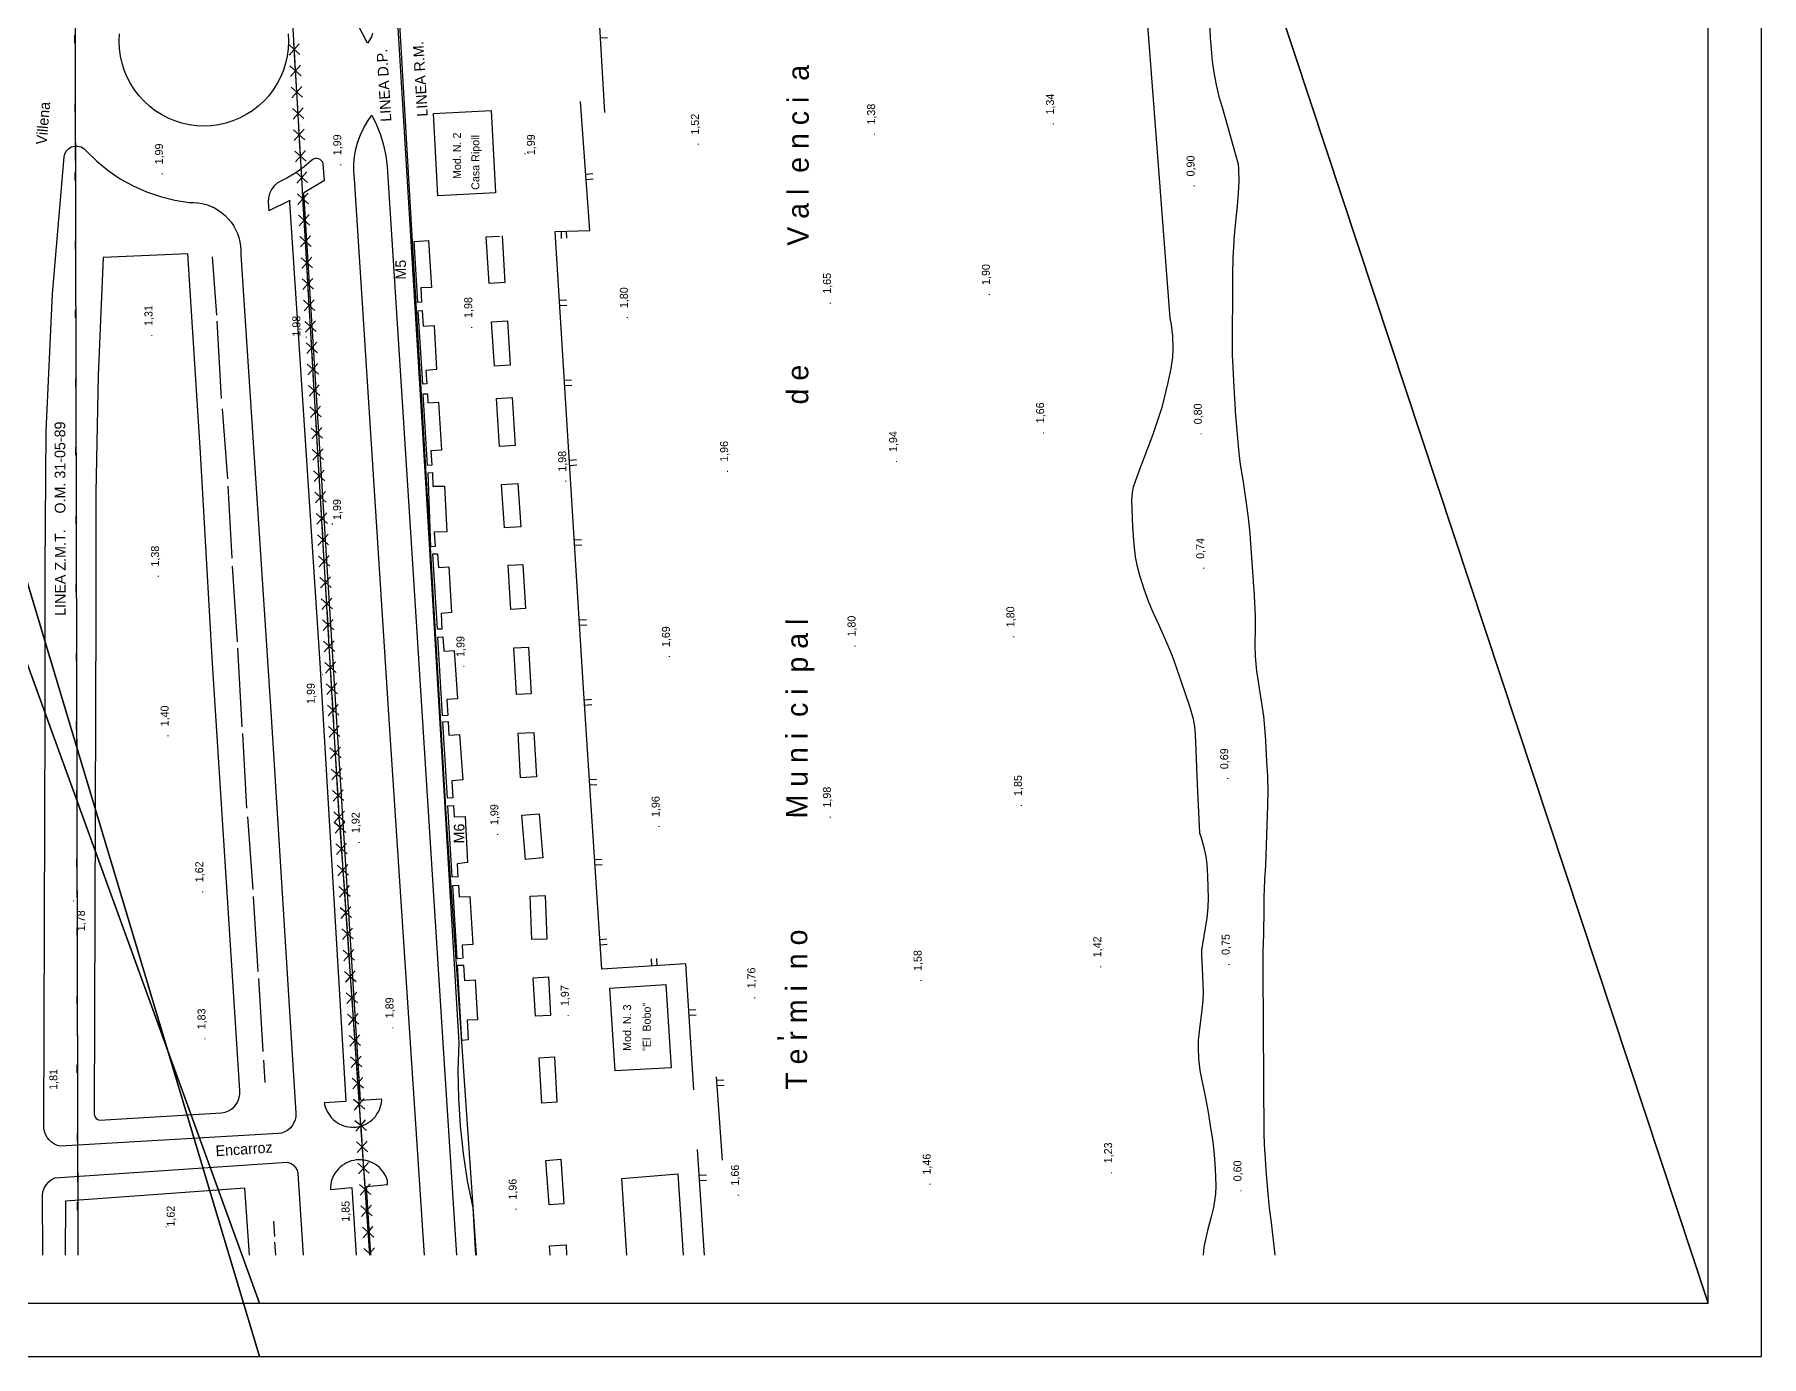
# Model space of a CAD drawing. Extents: x 729854 to 730444, y 4373781 to 4374808.
# Drawn here: x 730120.3 to 730444, y 4373781 to 4374028.7 of the extents above; entities that cross this region are included whole.
import ezdxf
from ezdxf.enums import TextEntityAlignment as Align

# ---------------------------------------------------------------- set-up
doc = ezdxf.new("R2010")
doc.units = 0
doc.linetypes.add('DIVIDE', pattern=[0])
doc.layers.get('0').update_dxf_attribs({"linetype": 'CONTINUOUS'})
for name, color, linetype in [('1', 7, 'CONTINUOUS'), ('11', 7, 'CONTINUOUS'), ('24', 7, 'CONTINUOUS'), ('33', 7, 'CONTINUOUS'), ('39', 7, 'CONTINUOUS'), ('40', 7, 'CONTINUOUS'), ('44', 7, 'CONTINUOUS'), ('48', 7, 'CONTINUOUS'), ('50', 7, 'CONTINUOUS'), ('53', 7, 'CONTINUOUS'), ('61', 7, 'CONTINUOUS'), ('PATTERN_CLASS', 7, 'CONTINUOUS')]:
    doc.layers.add(name, color=color, linetype=linetype)

msp = doc.modelspace()

# ---------------------------------------------------------------- linework, layer by layer
at = {"layer": '1', "color": 0, "linetype": 'CONTINUOUS'}
for p, q in [((730227.2, 4374014.07), (730225.25, 4374047.38)), ((730226.38, 4374028.05), (730227.71, 4374028.13)), ((730223.65, 4374002.53), (730224.98, 4374002.63)), ((730223.73, 4374001.54), (730225.05, 4374001.63)), ((730219, 4373991.81), (730219.04, 4373990.48)), ((730219.99, 4373991.84), (730220.04, 4373990.51)), ((730218.71, 4373978.89), (730220.04, 4373978.97)), ((730218.77, 4373977.9), (730220.1, 4373977.98)), ((730219.66, 4373963.92), (730220.98, 4373964)), ((730219.72, 4373962.92), (730221.05, 4373963.01)), ((730220.58, 4373948.95), (730221.91, 4373949.03)), ((730220.64, 4373947.95), (730221.97, 4373948.04)), ((730221.5, 4373933.98), (730222.83, 4373934.06)), ((730221.57, 4373932.98), (730222.89, 4373933.06)), ((730222.43, 4373919), (730223.76, 4373919.09)), ((730222.49, 4373918.01), (730223.82, 4373918.09)), ((730223.36, 4373904.03), (730224.69, 4373904.12)), ((730223.42, 4373903.04), (730224.75, 4373903.13)), ((730224.34, 4373889.07), (730225.66, 4373889.15)), ((730224.4, 4373888.07), (730225.73, 4373888.16)), ((730225.31, 4373874.1), (730226.64, 4373874.18)), ((730225.38, 4373873.1), (730226.7, 4373873.19)), ((730226.29, 4373859.13), (730227.61, 4373859.22)), ((730226.35, 4373858.13), (730227.68, 4373858.22)), ((730236.05, 4373854.16), (730235.97, 4373855.49)), ((730237.04, 4373854.22), (730236.96, 4373855.55)), ((730242.93, 4373845.92), (730244.26, 4373846)), ((730242.99, 4373844.93), (730244.32, 4373845.01)), ((730249.24, 4373817.78), (730248.12, 4373833.42)), ((730248.17, 4373832.74), (730249.5, 4373832.84)), ((730248.24, 4373831.75), (730249.57, 4373831.84)), ((730245.88, 4373800), (730244.6, 4373819.76)), ((730240.91, 4373815.23), (730241.89, 4373800)), ((730244.91, 4373814.97), (730246.24, 4373815.05)), ((730244.97, 4373813.97), (730246.3, 4373814.06))]:
    msp.add_line(p, q, dxfattribs=at)
for points in [[(730205.9, 4374014.46), (730206.71, 4373999), (730195.94, 4373998.44), (730195.13, 4374013.91), (730205.9, 4374014.46)], [(730243.88, 4373830.95), (730242.38, 4373854.56), (730226.65, 4373853.56), (730223.22, 4373906.17), (730219.68, 4373963.54), (730217.9, 4373991.77), (730224.41, 4373991.98), (730222.68, 4374016.15)], [(730133.17, 4373986.92), (730132.25, 4373964.86), (730131.81, 4373942.78), (730131.83, 4373920.69), (730131.5, 4373826.46), (730131.55, 4373826.13), (730131.69, 4373825.83), (730131.9, 4373825.58), (730132.18, 4373825.4), (730132.5, 4373825.3), (730155.39, 4373826.67), (730156.04, 4373826.8), (730156.66, 4373827.03), (730157.24, 4373827.36), (730157.74, 4373827.79), (730158.16, 4373828.3), (730158.49, 4373828.88), (730158.7, 4373829.5), (730158.81, 4373830.15), (730158.8, 4373830.82), (730153.66, 4373910.83), (730151.44, 4373950.29), (730149.06, 4373987.62), (730133.17, 4373986.92)], [(730238.65, 4373850.66), (730239.65, 4373835.06), (730229.14, 4373834.5), (730228.15, 4373850), (730238.65, 4373850.66)], [(730231.34, 4373800), (730230.39, 4373814.37), (730240.91, 4373815.23)], [(730160.62, 4373800), (730159.77, 4373812.56), (730126.15, 4373810.09), (730126.08, 4373800)]]:
    msp.add_lwpolyline(points, dxfattribs=at)
at = {"layer": '11', "color": 0, "linetype": 'CONTINUOUS'}
for p, q in [((730174.65, 4374001.35), (730170.78, 4373999.01)), ((730168.15, 4373997.57), (730164.24, 4373995.63)), ((730174.69, 4373828.56), (730178.66, 4373828.82)), ((730181.4, 4373829), (730185.38, 4373829.26)), ((730175.81, 4373812.26), (730179.8, 4373812.63)), ((730179.8, 4373812.63), (730180.62, 4373800)), ((730182.53, 4373812.87), (730186.51, 4373813.23)), ((730183.36, 4373800), (730182.53, 4373812.87))]:
    msp.add_line(p, q, dxfattribs=at)
for points in [[(730183.68, 4374028.89), (730183.45, 4374028.23), (730183.13, 4374027.61), (730182.7, 4374027.05), (730175.23, 4374041.54)], [(730188.05, 4374036.21), (730193.72, 4373942.66), (730199.86, 4373839.79), (730199.69, 4373834.59), (730199.76, 4373829.4), (730200.07, 4373824.21), (730200.63, 4373819.05), (730201.42, 4373813.91), (730202.45, 4373808.82), (730202.97, 4373800)], [(730167.93, 4374027.41), (730167.87, 4374026.03), (730167.69, 4374024.65), (730167.39, 4374023.3), (730166.97, 4374021.98), (730166.44, 4374020.69), (730165.8, 4374019.48), (730165.06, 4374018.31), (730164.21, 4374017.21), (730163.28, 4374016.19), (730162.26, 4374015.26), (730161.16, 4374014.41), (730159.99, 4374013.67), (730158.77, 4374013.03), (730157.49, 4374012.5), (730156.17, 4374012.08), (730154.82, 4374011.78), (730153.44, 4374011.6), (730152.06, 4374011.54), (730150.68, 4374011.6), (730149.3, 4374011.78), (730147.95, 4374012.08), (730146.63, 4374012.5), (730145.35, 4374013.03), (730144.13, 4374013.67), (730142.96, 4374014.41), (730141.86, 4374015.26), (730140.84, 4374016.19), (730139.91, 4374017.21), (730139.06, 4374018.31), (730138.32, 4374019.48), (730137.68, 4374020.69), (730137.15, 4374021.98), (730136.73, 4374023.3), (730136.43, 4374024.65), (730136.25, 4374026.03), (730136.19, 4374027.41), (730136.25, 4374028.79)], [(730167.87, 4374028.79), (730167.93, 4374027.41)], [(730193.42, 4373800), (730193.24, 4373802.78), (730186.87, 4373899.39), (730180.27, 4374001.64), (730180.15, 4374003.04), (730180.16, 4374004.44), (730180.29, 4374005.85), (730180.55, 4374007.23), (730180.92, 4374008.59), (730181.41, 4374009.91), (730182.02, 4374011.17), (730182.73, 4374012.39), (730183.55, 4374013.54), (730184.44, 4374011.73), (730185.17, 4374009.87), (730185.75, 4374007.94), (730186.17, 4374005.98), (730186.43, 4374004), (730186.52, 4374001.98), (730190.97, 4373932.44), (730196.9, 4373838.77), (730199.43, 4373800)], [(730130.01, 4374006.89), (730131.98, 4374004.96), (730134.11, 4374003.23), (730136.39, 4374001.67), (730138.8, 4374000.34), (730141.31, 4373999.21), (730143.91, 4373998.33), (730146.59, 4373997.66), (730149.31, 4373997.23), (730150.13, 4373997.23), (730150.94, 4373997.17), (730151.75, 4373997.03), (730152.54, 4373996.82), (730153.32, 4373996.54), (730154.06, 4373996.19), (730154.77, 4373995.77), (730155.43, 4373995.3), (730156.06, 4373994.77), (730156.63, 4373994.17), (730157.15, 4373993.54), (730157.61, 4373992.87), (730158.01, 4373992.15), (730158.35, 4373991.4), (730158.61, 4373990.62), (730158.81, 4373989.83), (730158.93, 4373989.02), (730158.99, 4373988.19), (730158.97, 4373987.38), (730164.67, 4373900.89), (730169.3, 4373826.57), (730169.29, 4373825.94), (730169.17, 4373825.33), (730168.95, 4373824.75), (730168.63, 4373824.21), (730168.22, 4373823.75), (730167.73, 4373823.36), (730167.18, 4373823.06), (730166.59, 4373822.85), (730165.98, 4373822.76), (730125.22, 4373820.41), (730124.62, 4373820.55), (730124.05, 4373820.8), (730123.53, 4373821.14), (730123.07, 4373821.56), (730122.69, 4373822.05), (730122.39, 4373822.59), (730122.19, 4373823.17), (730122.09, 4373823.8), (730122.32, 4373900.65), (730122.29, 4373928.61), (730122.49, 4373954.37), (730123.69, 4373980.1), (730125.88, 4374005.77), (730126.03, 4374006.35), (730126.33, 4374006.87), (730126.75, 4374007.3), (730127.28, 4374007.61), (730127.86, 4374007.77), (730128.46, 4374007.78), (730129.05, 4374007.62), (730129.57, 4374007.33), (730130.01, 4374006.91)], [(730174.65, 4374001.35), (730174.45, 4374004.44), (730174.33, 4374004.76), (730174.13, 4374005.03), (730173.87, 4374005.25), (730173.57, 4374005.39), (730173.24, 4374005.46), (730172.91, 4374005.44), (730172.59, 4374005.34), (730172.3, 4374005.17), (730170.83, 4374003.91), (730169.27, 4374002.77), (730167.61, 4374001.77), (730165.88, 4374000.91)], [(730165.88, 4374000.92), (730165.26, 4374000.35), (730164.75, 4373999.67), (730164.39, 4373998.91), (730164.18, 4373998.09), (730164.13, 4373997.25), (730164.24, 4373995.63)], [(730181.4, 4373829), (730173.75, 4373952.13), (730170.78, 4373999.01)], [(730168.15, 4373997.57), (730168.14, 4373997.26), (730173.82, 4373910.92), (730178.66, 4373828.82)], [(730174.67, 4373828.56), (730174.69, 4373828.23), (730174.81, 4373827.79), (730174.96, 4373827.34), (730175.16, 4373826.91), (730175.39, 4373826.5), (730175.66, 4373826.12), (730175.95, 4373825.75), (730176.28, 4373825.42), (730176.64, 4373825.11), (730177.02, 4373824.83), (730177.43, 4373824.59), (730177.85, 4373824.39), (730178.29, 4373824.21), (730178.74, 4373824.09), (730179.21, 4373824.01), (730179.67, 4373823.96), (730180.14, 4373823.94), (730180.61, 4373823.98), (730181.08, 4373824.06), (730181.53, 4373824.17), (730181.98, 4373824.33), (730182.41, 4373824.52), (730182.82, 4373824.75), (730183.21, 4373825.01), (730183.58, 4373825.31), (730183.92, 4373825.63), (730184.22, 4373825.98), (730184.5, 4373826.37), (730184.75, 4373826.77), (730184.95, 4373827.19), (730185.12, 4373827.63), (730185.26, 4373828.08), (730185.35, 4373828.54), (730185.4, 4373829.01), (730185.38, 4373829.26)], [(730121.87, 4373800), (730121.84, 4373811.35), (730121.96, 4373812.01), (730122.2, 4373812.64), (730122.55, 4373813.21), (730123, 4373813.71), (730123.53, 4373814.13), (730124.13, 4373814.44), (730167.68, 4373817.4), (730168.28, 4373817.21), (730168.8, 4373816.88), (730169.22, 4373816.42), (730169.52, 4373815.88), (730169.66, 4373815.28), (730170.69, 4373800)], [(730186.51, 4373813.23), (730186.46, 4373814.01), (730186.3, 4373814.46), (730186.1, 4373814.89), (730185.87, 4373815.3), (730185.6, 4373815.67), (730185.29, 4373816.05), (730184.96, 4373816.38), (730184.6, 4373816.69), (730184.22, 4373816.96), (730183.81, 4373817.19), (730183.38, 4373817.41), (730182.94, 4373817.57), (730182.48, 4373817.69), (730182.02, 4373817.79), (730181.55, 4373817.83), (730181.08, 4373817.84), (730180.6, 4373817.81), (730180.14, 4373817.73), (730179.68, 4373817.62), (730179.23, 4373817.46), (730178.8, 4373817.27), (730178.39, 4373817.04), (730177.99, 4373816.78), (730177.63, 4373816.48), (730177.28, 4373816.15), (730176.97, 4373815.8), (730176.69, 4373815.42), (730176.45, 4373815.01), (730176.24, 4373814.59), (730176.06, 4373814.15), (730175.93, 4373813.69), (730175.84, 4373813.23), (730175.78, 4373812.76), (730175.81, 4373812.26)]]:
    msp.add_lwpolyline(points, dxfattribs=at)
at = {"layer": '24', "color": 0, "linetype": 'CONTINUOUS'}
msp.add_lwpolyline([(730340.57, 4374031.71), (730340.68, 4374027.91), (730340.71, 4374027.46), (730341.04, 4374023.67), (730341.34, 4374021.54), (730341.77, 4374019.26), (730342.3, 4374017.04), (730342.9, 4374015.07), (730345.94, 4374004.4), (730345.99, 4374003.53), (730346.02, 4374001.16), (730345.93, 4373998.98), (730345.72, 4373996.61), (730345.47, 4373994.25), (730345.12, 4373990.31), (730345.09, 4373989.87), (730344.95, 4373986.81), (730344.88, 4373983.75), (730344.8, 4373968.69), (730344.9, 4373966.33), (730345.09, 4373962.52), (730345.34, 4373958.41), (730345.37, 4373957.96), (730346.02, 4373950.27), (730346.32, 4373948.09), (730346.79, 4373945.25), (730347.37, 4373941.31), (730347.78, 4373938.12), (730348.08, 4373935.19), (730348.28, 4373932.41), (730348.54, 4373928.96), (730348.82, 4373925.23), (730348.85, 4373924.78), (730349.09, 4373919.73), (730349.09, 4373917.44), (730349.03, 4373914.26), (730349.12, 4373912.17), (730349.33, 4373909.42), (730349.6, 4373907.86), (730350.67, 4373900.96), (730350.88, 4373898.85), (730351.02, 4373896.41), (730351.25, 4373892.46), (730351.39, 4373889.73), (730351.42, 4373889.27), (730351.46, 4373886.98), (730351.42, 4373884.23), (730351.06, 4373873.03), (730350.88, 4373870.28), (730350.73, 4373867.07), (730350.73, 4373864.66), (730350.65, 4373860.26), (730350.65, 4373860.16), (730350.55, 4373856.82), (730350.54, 4373856.38), (730350.54, 4373853.33), (730350.73, 4373822.46), (730350.88, 4373819.55), (730350.9, 4373819.09), (730351.1, 4373815.88), (730351.4, 4373812.13), (730351.73, 4373808.77), (730352.08, 4373806.11), (730352.77, 4373800)], dxfattribs=at)
at = {"layer": '33', "color": 0, "linetype": 'CONTINUOUS'}
for p, q in [((730169.01, 4374025.86), (730168.84, 4374028.86)), ((730169.01, 4374025.86), (730167.96, 4374026.8)), ((730169.01, 4374025.86), (730168.07, 4374024.8)), ((730169.01, 4374025.86), (730169.95, 4374026.92)), ((730169.01, 4374025.86), (730170.07, 4374024.92)), ((730169.25, 4374021.87), (730169.07, 4374024.86)), ((730169.25, 4374021.87), (730168.19, 4374022.81)), ((730169.25, 4374021.87), (730168.31, 4374020.81)), ((730169.25, 4374021.87), (730170.19, 4374022.92)), ((730169.25, 4374021.87), (730170.3, 4374020.93)), ((730169.48, 4374017.87), (730169.3, 4374020.87)), ((730169.48, 4374017.87), (730168.42, 4374018.81)), ((730169.48, 4374017.87), (730168.54, 4374016.82)), ((730169.48, 4374017.87), (730170.42, 4374018.93)), ((730169.48, 4374017.87), (730170.54, 4374016.93)), ((730169.71, 4374013.88), (730168.65, 4374014.82)), ((730169.71, 4374013.88), (730169.54, 4374016.88)), ((730169.71, 4374013.88), (730170.65, 4374014.94)), ((730169.71, 4374013.88), (730168.77, 4374012.82)), ((730169.71, 4374013.88), (730170.77, 4374012.94)), ((730169.94, 4374009.89), (730169.77, 4374012.88)), ((730169.94, 4374009.89), (730168.89, 4374010.83)), ((730169.94, 4374009.89), (730169, 4374008.83)), ((730169.94, 4374009.89), (730170.88, 4374010.94)), ((730169.94, 4374009.89), (730171, 4374008.95)), ((730170.18, 4374005.89), (730170, 4374008.89)), ((730170.18, 4374005.89), (730169.12, 4374006.83)), ((730170.18, 4374005.89), (730169.24, 4374004.84)), ((730170.18, 4374005.89), (730171.12, 4374006.95)), ((730170.18, 4374005.89), (730171.23, 4374004.95)), ((730170.41, 4374001.9), (730170.23, 4374004.9)), ((730170.41, 4374001.9), (730169.35, 4374002.84)), ((730170.41, 4374001.9), (730169.47, 4374000.85)), ((730170.41, 4374001.9), (730171.35, 4374002.96)), ((730170.41, 4374001.9), (730171.47, 4374000.96)), ((730170.64, 4373997.91), (730169.58, 4373998.85)), ((730170.64, 4373997.91), (730170.47, 4374000.9)), ((730170.64, 4373997.91), (730171.58, 4373998.96)), ((730170.64, 4373997.91), (730169.7, 4373996.85)), ((730170.87, 4373993.91), (730169.82, 4373994.86)), ((730170.64, 4373997.91), (730171.7, 4373996.97)), ((730170.87, 4373993.91), (730170.7, 4373996.91)), ((730170.87, 4373993.91), (730171.81, 4373994.97)), ((730170.87, 4373993.91), (730169.93, 4373992.86)), ((730170.87, 4373993.91), (730171.93, 4373992.97)), ((730171.11, 4373989.92), (730170.93, 4373992.92)), ((730171.11, 4373989.92), (730170.05, 4373990.86)), ((730171.11, 4373989.92), (730170.17, 4373988.87)), ((730171.11, 4373989.92), (730172.05, 4373990.98)), ((730171.11, 4373989.92), (730172.16, 4373988.98)), ((730171.34, 4373985.93), (730171.16, 4373988.92)), ((730171.34, 4373985.93), (730170.28, 4373986.87)), ((730171.34, 4373985.93), (730170.4, 4373984.87)), ((730171.34, 4373985.93), (730172.28, 4373986.98)), ((730171.34, 4373985.93), (730172.4, 4373984.99)), ((730171.57, 4373981.94), (730170.51, 4373982.88)), ((730171.57, 4373981.94), (730170.63, 4373980.88)), ((730171.57, 4373981.94), (730171.4, 4373984.93)), ((730171.57, 4373981.94), (730172.51, 4373982.99)), ((730171.57, 4373981.94), (730172.63, 4373981)), ((730171.81, 4373977.94), (730170.75, 4373978.88)), ((730171.81, 4373977.94), (730171.63, 4373980.94)), ((730171.81, 4373977.94), (730172.74, 4373979)), ((730171.81, 4373977.94), (730170.87, 4373976.89)), ((730171.81, 4373977.94), (730172.86, 4373977)), ((730172.04, 4373973.95), (730171.86, 4373976.94)), ((730172.04, 4373973.95), (730170.98, 4373974.89)), ((730172.04, 4373973.95), (730171.1, 4373972.89)), ((730172.04, 4373973.95), (730172.98, 4373975.01)), ((730172.04, 4373973.95), (730173.1, 4373973.01)), ((730172.28, 4373969.96), (730172.1, 4373972.95)), ((730172.28, 4373969.96), (730171.22, 4373970.9)), ((730172.28, 4373969.96), (730171.34, 4373968.9)), ((730172.28, 4373969.96), (730173.22, 4373971.01)), ((730172.28, 4373969.96), (730173.33, 4373969.02)), ((730172.51, 4373965.96), (730172.33, 4373968.96)), ((730172.51, 4373965.96), (730171.45, 4373966.9)), ((730172.51, 4373965.96), (730171.57, 4373964.91)), ((730172.51, 4373965.96), (730173.45, 4373967.02)), ((730172.51, 4373965.96), (730173.57, 4373965.02)), ((730172.75, 4373961.97), (730171.69, 4373962.91)), ((730172.75, 4373961.97), (730172.57, 4373964.96)), ((730172.75, 4373961.97), (730173.69, 4373963.03)), ((730172.75, 4373961.97), (730171.81, 4373960.91)), ((730172.75, 4373961.97), (730173.8, 4373961.03)), ((730172.98, 4373957.98), (730172.81, 4373960.97)), ((730172.98, 4373957.98), (730171.92, 4373958.92)), ((730172.98, 4373957.98), (730172.04, 4373956.92)), ((730172.98, 4373957.98), (730173.92, 4373959.03)), ((730172.98, 4373957.98), (730174.04, 4373957.04)), ((730173.22, 4373953.98), (730173.04, 4373956.98)), ((730173.22, 4373953.98), (730172.16, 4373954.92)), ((730173.22, 4373953.98), (730172.28, 4373952.93)), ((730173.22, 4373953.98), (730174.16, 4373955.04)), ((730173.22, 4373953.98), (730174.27, 4373953.04)), ((730173.45, 4373949.99), (730173.28, 4373952.99)), ((730173.45, 4373949.99), (730172.39, 4373950.93)), ((730173.45, 4373949.99), (730172.51, 4373948.93)), ((730173.45, 4373949.99), (730174.39, 4373951.05)), ((730173.45, 4373949.99), (730174.51, 4373949.05)), ((730173.69, 4373946), (730172.63, 4373946.94)), ((730173.69, 4373946), (730173.51, 4373948.99)), ((730173.69, 4373946), (730174.63, 4373947.05)), ((730173.69, 4373946), (730172.75, 4373944.94)), ((730173.69, 4373946), (730174.74, 4373945.06)), ((730173.92, 4373942), (730173.75, 4373945)), ((730173.92, 4373942), (730174.86, 4373943.06)), ((730173.92, 4373942), (730172.87, 4373942.94)), ((730173.92, 4373942), (730172.98, 4373940.95)), ((730173.92, 4373942), (730174.98, 4373941.06)), ((730174.16, 4373938.01), (730173.98, 4373941.01)), ((730174.16, 4373938.01), (730173.1, 4373938.95)), ((730174.16, 4373938.01), (730173.22, 4373936.95)), ((730174.16, 4373938.01), (730175.1, 4373939.07)), ((730174.16, 4373938.01), (730175.21, 4373937.07)), ((730174.39, 4373934.02), (730174.22, 4373937.01)), ((730174.39, 4373934.02), (730173.34, 4373934.96)), ((730174.39, 4373934.02), (730173.45, 4373932.96)), ((730174.39, 4373934.02), (730175.33, 4373935.08)), ((730174.39, 4373934.02), (730175.45, 4373933.08)), ((730174.63, 4373930.03), (730173.57, 4373930.96)), ((730174.63, 4373930.03), (730174.45, 4373933.02)), ((730174.63, 4373930.03), (730175.57, 4373931.08)), ((730174.63, 4373930.03), (730173.69, 4373928.97)), ((730174.86, 4373926.03), (730173.81, 4373926.97)), ((730174.63, 4373930.03), (730175.69, 4373929.09)), ((730174.86, 4373926.03), (730174.69, 4373929.03)), ((730174.86, 4373926.03), (730175.8, 4373927.09)), ((730174.86, 4373926.03), (730173.92, 4373924.98)), ((730174.86, 4373926.03), (730175.92, 4373925.09)), ((730175.1, 4373922.04), (730174.92, 4373925.03)), ((730175.1, 4373922.04), (730174.04, 4373922.98)), ((730175.1, 4373922.04), (730174.16, 4373920.98)), ((730175.1, 4373922.04), (730176.04, 4373923.1)), ((730175.1, 4373922.04), (730176.16, 4373921.1)), ((730175.33, 4373918.05), (730175.16, 4373921.04)), ((730175.33, 4373918.05), (730174.28, 4373918.99)), ((730175.33, 4373918.05), (730174.39, 4373916.99)), ((730175.33, 4373918.05), (730176.27, 4373919.1)), ((730175.33, 4373918.05), (730176.39, 4373917.11)), ((730175.57, 4373914.05), (730174.51, 4373914.99)), ((730175.57, 4373914.05), (730174.63, 4373913)), ((730175.57, 4373914.05), (730175.39, 4373917.05)), ((730175.57, 4373914.05), (730176.51, 4373915.11)), ((730175.57, 4373914.05), (730176.63, 4373913.11)), ((730175.8, 4373910.06), (730174.75, 4373911)), ((730175.8, 4373910.06), (730175.63, 4373913.05)), ((730175.8, 4373910.06), (730176.74, 4373911.12)), ((730175.8, 4373910.06), (730174.87, 4373909)), ((730175.8, 4373910.06), (730176.86, 4373909.12)), ((730176.04, 4373906.07), (730175.86, 4373909.06)), ((730176.04, 4373906.07), (730174.98, 4373907.01)), ((730176.04, 4373906.07), (730175.1, 4373905.01)), ((730176.04, 4373906.07), (730176.98, 4373907.12)), ((730176.04, 4373906.07), (730177.1, 4373905.13)), ((730176.27, 4373902.07), (730176.1, 4373905.07)), ((730176.27, 4373902.07), (730175.22, 4373903.01)), ((730176.27, 4373902.07), (730175.34, 4373901.02)), ((730176.27, 4373902.07), (730177.21, 4373903.13)), ((730176.27, 4373902.07), (730177.33, 4373901.13)), ((730176.51, 4373898.08), (730176.33, 4373901.08)), ((730176.51, 4373898.08), (730175.45, 4373899.02)), ((730176.51, 4373898.08), (730175.57, 4373897.02)), ((730176.51, 4373898.08), (730177.45, 4373899.14)), ((730176.51, 4373898.08), (730177.57, 4373897.14)), ((730176.75, 4373894.09), (730175.69, 4373895.03)), ((730176.75, 4373894.09), (730176.57, 4373897.08)), ((730176.75, 4373894.09), (730177.68, 4373895.14)), ((730176.75, 4373894.09), (730175.81, 4373893.03)), ((730176.75, 4373894.09), (730177.8, 4373893.15)), ((730176.98, 4373890.09), (730176.8, 4373893.09)), ((730176.98, 4373890.09), (730175.92, 4373891.03)), ((730176.98, 4373890.09), (730176.04, 4373889.04)), ((730176.98, 4373890.09), (730177.92, 4373891.15)), ((730176.98, 4373890.09), (730178.04, 4373889.15)), ((730177.22, 4373886.1), (730177.04, 4373889.1)), ((730177.22, 4373886.1), (730176.16, 4373887.04)), ((730177.22, 4373886.1), (730176.28, 4373885.04)), ((730177.22, 4373886.1), (730178.16, 4373887.16)), ((730177.22, 4373886.1), (730178.27, 4373885.16)), ((730177.45, 4373882.11), (730177.27, 4373885.1)), ((730177.45, 4373882.11), (730176.39, 4373883.05)), ((730177.45, 4373882.11), (730176.51, 4373881.05)), ((730177.45, 4373882.11), (730178.39, 4373883.17)), ((730177.45, 4373882.11), (730178.51, 4373881.17)), ((730177.58, 4373880.11), (730176.51, 4373881.04)), ((730177.58, 4373880.11), (730176.65, 4373879.05)), ((730177.58, 4373880.11), (730178.51, 4373881.18)), ((730177.58, 4373880.11), (730178.65, 4373879.18)), ((730177.58, 4373880.11), (730177.79, 4373877.12)), ((730177.86, 4373876.12), (730176.79, 4373877.05)), ((730177.86, 4373876.12), (730176.93, 4373875.06)), ((730177.86, 4373876.12), (730178.78, 4373877.19)), ((730177.86, 4373876.12), (730178.92, 4373875.19)), ((730177.86, 4373876.12), (730178.06, 4373873.13)), ((730178.13, 4373872.13), (730177.07, 4373873.06)), ((730178.13, 4373872.13), (730177.2, 4373871.06)), ((730178.13, 4373872.13), (730179.06, 4373873.2)), ((730178.13, 4373872.13), (730179.2, 4373871.2)), ((730178.13, 4373872.13), (730178.34, 4373869.14)), ((730178.41, 4373868.14), (730177.34, 4373869.07)), ((730178.41, 4373868.14), (730179.34, 4373869.21)), ((730178.41, 4373868.14), (730177.48, 4373867.07)), ((730178.41, 4373868.14), (730179.48, 4373867.21)), ((730178.41, 4373868.14), (730178.62, 4373865.15)), ((730178.69, 4373864.15), (730177.62, 4373865.08)), ((730178.69, 4373864.15), (730177.76, 4373863.08)), ((730178.69, 4373864.15), (730179.61, 4373865.22)), ((730178.69, 4373864.15), (730179.75, 4373863.22)), ((730178.69, 4373864.15), (730178.89, 4373861.16)), ((730178.96, 4373860.16), (730177.89, 4373861.09)), ((730178.96, 4373860.16), (730178.03, 4373859.09)), ((730178.96, 4373860.16), (730179.89, 4373861.23)), ((730178.96, 4373860.16), (730180.03, 4373859.23)), ((730178.96, 4373860.16), (730179.17, 4373857.17)), ((730179.24, 4373856.17), (730178.17, 4373857.1)), ((730179.24, 4373856.17), (730178.31, 4373855.1)), ((730179.24, 4373856.17), (730180.17, 4373857.24)), ((730179.24, 4373856.17), (730180.3, 4373855.24)), ((730179.24, 4373856.17), (730179.45, 4373853.18)), ((730179.51, 4373852.18), (730178.45, 4373853.11)), ((730179.51, 4373852.18), (730180.44, 4373853.25)), ((730179.51, 4373852.18), (730178.59, 4373851.11)), ((730179.51, 4373852.18), (730180.58, 4373851.25)), ((730179.51, 4373852.18), (730179.72, 4373849.19)), ((730179.79, 4373848.19), (730180.72, 4373849.26)), ((730179.79, 4373848.19), (730178.72, 4373849.12)), ((730179.79, 4373848.19), (730178.86, 4373847.12)), ((730179.79, 4373848.19), (730180.86, 4373847.26)), ((730179.79, 4373848.19), (730180, 4373845.2)), ((730180.07, 4373844.2), (730179, 4373845.13)), ((730180.07, 4373844.2), (730179.14, 4373843.13)), ((730180.07, 4373844.2), (730181, 4373845.27)), ((730180.07, 4373844.2), (730181.13, 4373843.27)), ((730180.07, 4373844.2), (730180.27, 4373841.21)), ((730180.34, 4373840.21), (730179.28, 4373841.14)), ((730180.34, 4373840.21), (730179.42, 4373839.14)), ((730180.34, 4373840.21), (730181.27, 4373841.27)), ((730180.34, 4373840.21), (730181.41, 4373839.28)), ((730180.34, 4373840.21), (730180.55, 4373837.22)), ((730180.62, 4373836.22), (730179.55, 4373837.15)), ((730180.62, 4373836.22), (730181.55, 4373837.28)), ((730180.62, 4373836.22), (730179.69, 4373835.15)), ((730180.9, 4373832.23), (730179.83, 4373833.16)), ((730180.62, 4373836.22), (730181.69, 4373835.29)), ((730180.62, 4373836.22), (730180.83, 4373833.22)), ((730180.9, 4373832.23), (730181.83, 4373833.29)), ((730180.9, 4373832.23), (730179.97, 4373831.16)), ((730180.9, 4373832.23), (730181.96, 4373831.3)), ((730180.9, 4373832.23), (730181.1, 4373829.23)), ((730181.17, 4373828.24), (730180.11, 4373829.17)), ((730181.17, 4373828.24), (730180.25, 4373827.17)), ((730181.17, 4373828.24), (730182.1, 4373829.3)), ((730181.17, 4373828.24), (730182.24, 4373827.31)), ((730181.17, 4373828.24), (730181.38, 4373825.24)), ((730181.45, 4373824.25), (730180.38, 4373825.17)), ((730181.45, 4373824.25), (730180.52, 4373823.18)), ((730181.45, 4373824.25), (730182.38, 4373825.31)), ((730181.45, 4373824.25), (730182.52, 4373823.32)), ((730181.45, 4373824.25), (730181.66, 4373821.25)), ((730181.73, 4373820.26), (730180.66, 4373821.18)), ((730181.73, 4373820.26), (730180.8, 4373819.19)), ((730181.73, 4373820.26), (730182.65, 4373821.32)), ((730181.73, 4373820.26), (730182.79, 4373819.33)), ((730181.73, 4373820.26), (730181.93, 4373817.26)), ((730182, 4373816.27), (730180.94, 4373817.19)), ((730182, 4373816.27), (730182.93, 4373817.33)), ((730182, 4373816.27), (730181.07, 4373815.2)), ((730182, 4373816.27), (730183.07, 4373815.34)), ((730182, 4373816.27), (730182.21, 4373813.27)), ((730182.28, 4373812.28), (730181.21, 4373813.2)), ((730182.28, 4373812.28), (730181.35, 4373811.21)), ((730182.28, 4373812.28), (730183.21, 4373813.34)), ((730182.28, 4373812.28), (730183.35, 4373811.35)), ((730182.28, 4373812.28), (730182.49, 4373809.28)), ((730182.56, 4373808.28), (730181.49, 4373809.21)), ((730182.56, 4373808.28), (730181.63, 4373807.22)), ((730182.56, 4373808.28), (730183.48, 4373809.35)), ((730182.56, 4373808.28), (730183.62, 4373807.36)), ((730182.56, 4373808.28), (730182.76, 4373805.29)), ((730182.83, 4373804.29), (730181.77, 4373805.22)), ((730182.83, 4373804.29), (730181.9, 4373803.23)), ((730182.83, 4373804.29), (730183.76, 4373805.36)), ((730182.83, 4373804.29), (730183.9, 4373803.37)), ((730182.83, 4373804.29), (730183.04, 4373801.3)), ((730183.11, 4373800.3), (730182.04, 4373801.23)), ((730183.11, 4373800.3), (730184.04, 4373801.37))]:
    msp.add_line(p, q, dxfattribs=at)
at = {"layer": '39', "color": 0, "linetype": 'CONTINUOUS'}
msp.add_lwpolyline([(730203.18, 4373800), (730197.52, 4373881.69), (730191.64, 4373981.41), (730185.77, 4374082.04), (730201.3, 4374119.35), (730202.94, 4374134.75), (730122.03, 4374127.83)], dxfattribs=at)
at = {"layer": '40', "color": 0, "linetype": 'CONTINUOUS'}
for p, q in [((730127.83, 4374028.55), (730127.84, 4374027.05)), ((730127.92, 4374025.26), (730127.94, 4374017.43)), ((730127.86, 4374015.69), (730127.87, 4374014.19)), ((730127.95, 4374012.4), (730127.97, 4374004.57)), ((730127.89, 4374002.83), (730127.9, 4374001.33)), ((730127.98, 4373999.54), (730128, 4373991.71)), ((730127.92, 4373989.97), (730127.93, 4373988.47)), ((730128.01, 4373986.68), (730128.03, 4373978.85)), ((730127.95, 4373977.11), (730127.96, 4373975.61)), ((730128.04, 4373973.82), (730128.06, 4373965.99)), ((730127.98, 4373964.25), (730127.99, 4373962.75)), ((730128.07, 4373960.96), (730128.09, 4373953.13)), ((730128.01, 4373951.39), (730128.01, 4373949.89)), ((730128.1, 4373948.1), (730128.12, 4373940.27)), ((730128.04, 4373938.53), (730128.04, 4373937.03)), ((730128.13, 4373935.24), (730128.15, 4373927.41)), ((730128.07, 4373925.67), (730128.07, 4373924.17)), ((730128.16, 4373922.38), (730128.18, 4373914.55)), ((730128.1, 4373912.81), (730128.1, 4373911.31)), ((730128.19, 4373909.52), (730128.21, 4373901.69)), ((730128.13, 4373899.95), (730128.13, 4373898.45)), ((730128.22, 4373896.66), (730128.24, 4373888.83)), ((730128.16, 4373887.09), (730128.16, 4373885.59)), ((730128.25, 4373883.8), (730128.27, 4373875.97)), ((730128.19, 4373874.23), (730128.19, 4373872.73)), ((730128.28, 4373870.94), (730128.29, 4373863.11)), ((730128.22, 4373861.37), (730128.22, 4373859.87)), ((730128.31, 4373858.08), (730128.32, 4373850.25)), ((730128.25, 4373848.51), (730128.25, 4373847.01)), ((730128.34, 4373845.22), (730128.35, 4373837.39)), ((730128.28, 4373835.65), (730128.28, 4373834.15)), ((730128.37, 4373832.36), (730128.38, 4373824.53)), ((730128.31, 4373822.79), (730128.31, 4373821.29)), ((730128.4, 4373819.5), (730128.41, 4373811.67)), ((730128.34, 4373809.93), (730128.34, 4373808.43)), ((730128.42, 4373806.64), (730128.44, 4373800))]:
    msp.add_line(p, q, dxfattribs=at)
at = {"layer": '44', "color": 0, "linetype": 'CONTINUOUS'}
for points in [[(730328.3, 4374038.69), (730333.11, 4373975.55), (730333.38, 4373974.35), (730333.6, 4373972.21), (730333.7, 4373969.82), (730333.61, 4373968.21), (730333.27, 4373966.11), (730332.71, 4373963.5), (730331.61, 4373958.8), (730330.89, 4373956.55), (730329.9, 4373953.76), (730327.21, 4373946.66), (730326.24, 4373943.89), (730326.06, 4373942.85), (730325.95, 4373941.33), (730325.99, 4373939.83), (730326.14, 4373936.46), (730326.35, 4373933.1), (730326.6, 4373930.81), (730326.92, 4373929.25), (730327.43, 4373927.41), (730328.24, 4373924.81), (730329.1, 4373922.37), (730329.91, 4373920.44), (730330.91, 4373918.34), (730332.58, 4373914.66), (730333.56, 4373912.27), (730334.32, 4373910.13), (730336.77, 4373902.82), (730337.46, 4373900.44), (730337.74, 4373898.94), (730337.84, 4373897.57), (730338, 4373894.46), (730338.21, 4373888.25), (730338.69, 4373879.04), (730338.92, 4373878.41), (730339.44, 4373876.6), (730339.87, 4373874.65), (730340.02, 4373873.25), (730340.15, 4373871), (730340.31, 4373866.88), (730340.24, 4373865.15), (730340.03, 4373863.09), (730339.71, 4373861.33), (730339.03, 4373857.15), (730339.04, 4373856.11), (730339.17, 4373853.84), (730339.35, 4373849.3), (730339.27, 4373847.6), (730339.05, 4373845.36), (730338.71, 4373842.96), (730338.42, 4373840.29), (730338.4, 4373838.73), (730338.51, 4373836.8), (730338.75, 4373834.57), (730339.08, 4373832.69), (730339.66, 4373830.05), (730340.31, 4373826.77)], [(730340.31, 4373826.77), (730340.65, 4373824.25), (730341.14, 4373821.21), (730341.43, 4373818.78), (730341.61, 4373816.19), (730341.75, 4373812.94), (730341.65, 4373811.42), (730341.28, 4373808.89), (730340.88, 4373807.17), (730340.18, 4373804.61), (730339.47, 4373801.46), (730339.35, 4373800)]]:
    msp.add_lwpolyline(points, dxfattribs=at)
at = {"layer": '53', "color": 0, "linetype": 'CONTINUOUS'}
for p, q in [((730153.63, 4373987.03), (730154.43, 4373976.09)), ((730154.49, 4373975), (730155.31, 4373960.5)), ((730155.5, 4373958.54), (730156.48, 4373945.46)), ((730156.58, 4373944.07), (730157.32, 4373930.57)), ((730157.39, 4373929.07), (730158.29, 4373914.91)), ((730158.38, 4373913.69), (730159.2, 4373898.94)), ((730159.28, 4373897.73), (730160.07, 4373883.71)), ((730160.22, 4373882.1), (730161.21, 4373868.46)), ((730161.28, 4373867.19), (730162.15, 4373853.11)), ((730162.27, 4373851.8), (730163.13, 4373838.12)), ((730163.25, 4373836.54), (730163.49, 4373832.34)), ((730165.1, 4373806.34), (730165.27, 4373803.46)), ((730165.33, 4373802.41), (730165.49, 4373800)), ((730219.94, 4373801.9), (730220.05, 4373800))]:
    msp.add_line(p, q, dxfattribs=at)
for points in [[(730192.87, 4373978.54), (730192.15, 4373978.5), (730191.5, 4373989.93), (730194.14, 4373990.08), (730194.73, 4373981.29), (730192.7, 4373981.22), (730192.87, 4373978.54)], [(730207.94, 4373990.95), (730208.49, 4373982.21), (730205.55, 4373982.03), (730205, 4373990.76), (730207.49, 4373990.92)], [(730193.76, 4373963.23), (730193.08, 4373963.19), (730192.24, 4373976.92), (730192.97, 4373976.96), (730193.16, 4373974.04), (730195.22, 4373974.17), (730195.65, 4373965.92), (730193.68, 4373965.76), (730193.84, 4373963.23)], [(730208.94, 4373975.03), (730209.47, 4373966.75), (730206.52, 4373966.57), (730206, 4373974.84), (730208.94, 4373975.03)], [(730194.8, 4373947.99), (730194, 4373947.94), (730193.19, 4373961.33), (730193.96, 4373961.37), (730194.06, 4373959.65), (730196.06, 4373959.78), (730196.62, 4373950.8), (730194.63, 4373950.68), (730194.8, 4373947.99)], [(730209.85, 4373960.65), (730210.42, 4373951.67), (730207.47, 4373951.48), (730206.91, 4373960.46), (730209.85, 4373960.65)], [(730195.43, 4373932.77), (730194.6, 4373932.71), (730194.09, 4373946.55), (730194.89, 4373946.6), (730194.97, 4373944.07), (730197.15, 4373944.06), (730197.59, 4373935.52), (730195.2, 4373935.46), (730195.43, 4373932.77)], [(730210.9, 4373944.56), (730211.46, 4373936.44), (730208.42, 4373936.23), (730207.86, 4373944.35), (730210.9, 4373944.56)], [(730196.74, 4373917.28), (730195.84, 4373917.27), (730195, 4373931.37), (730195.85, 4373931.36), (730196.01, 4373928.83), (730198, 4373928.95), (730198.48, 4373920.4), (730196.56, 4373920.21), (730196.66, 4373917.28)], [(730211.86, 4373929.41), (730212.37, 4373921.13), (730209.6, 4373920.96), (730209.09, 4373929.23), (730211.86, 4373929.41)], [(730197.77, 4373901.11), (730196.81, 4373901.05), (730195.93, 4373915.76), (730196.84, 4373915.81), (730197.01, 4373913.13), (730198.99, 4373913.25), (730199.57, 4373904.21), (730197.58, 4373904.1), (730197.77, 4373901.11)], [(730212.91, 4373913.92), (730213.4, 4373905.17), (730210.65, 4373905.03), (730210.16, 4373913.78), (730212.91, 4373913.92)], [(730198.74, 4373885.66), (730197.73, 4373885.6), (730196.87, 4373899.93), (730197.84, 4373899.99), (730198, 4373897.43), (730199.99, 4373897.55), (730200.58, 4373889.06), (730198.54, 4373888.87), (730198.74, 4373885.66)], [(730213.92, 4373897.92), (730214.41, 4373889.59), (730211.43, 4373889.41), (730210.94, 4373897.75), (730213.92, 4373897.92)], [(730199.66, 4373870.86), (730198.63, 4373870.8), (730197.81, 4373884.19), (730198.83, 4373884.25), (730198.97, 4373882.09), (730201.01, 4373882.15), (730201.5, 4373873.57), (730199.52, 4373873.32), (730199.68, 4373870.83)], [(730214.9, 4373882.69), (730215.61, 4373874.42), (730212.37, 4373874.14), (730211.66, 4373882.42), (730214.9, 4373882.69)], [(730200.36, 4373855.53), (730199.52, 4373855.5), (730198.7, 4373869.26), (730199.78, 4373869.32), (730199.91, 4373867.11), (730201.9, 4373867.19), (730202.47, 4373858.21), (730200.45, 4373858.09), (730200.61, 4373855.55)], [(730216.01, 4373867.37), (730216.34, 4373859.21), (730213.56, 4373859.11), (730213.23, 4373867.26), (730216.01, 4373867.37)], [(730201.6, 4373840.31), (730200.44, 4373840.2), (730199.6, 4373854.29), (730200.72, 4373854.33), (730200.91, 4373851.47), (730202.93, 4373851.58), (730203.34, 4373844.08), (730201.41, 4373843.98), (730201.6, 4373840.33)], [(730216.63, 4373852.1), (730217.06, 4373844.91), (730214.2, 4373844.73), (730213.77, 4373851.92), (730216.63, 4373852.1)], [(730217.75, 4373837.13), (730218.21, 4373828.63), (730215.38, 4373828.48), (730214.92, 4373836.98), (730217.75, 4373837.13)], [(730218.94, 4373817.94), (730219.54, 4373809.6), (730216.76, 4373809.4), (730216.16, 4373817.73), (730218.94, 4373817.94)], [(730216.96, 4373800), (730216.86, 4373801.71), (730219.94, 4373801.9)]]:
    msp.add_lwpolyline(points, dxfattribs=at)
at = {"layer": 'PATTERN_CLASS', "color": 0, "linetype": 'CONTINUOUS'}
for p, q in [((730227.2, 4374014.07), (730225.25, 4374047.38)), ((730249.24, 4373817.78), (730248.12, 4373833.42)), ((730245.88, 4373800), (730244.6, 4373819.76))]:
    msp.add_line(p, q, dxfattribs=at)
at = {"layer": 'PATTERN_CLASS', "color": 0, "linetype": 'DIVIDE'}
msp.add_line((730177.51, 4373881.11), (730183.13, 4373800), dxfattribs=at)
msp.add_line((730177.51, 4373881.11), (730183.13, 4373800), dxfattribs=at)
at = {"layer": 'PATTERN_CLASS', "color": 0, "linetype": 'CONTINUOUS'}
for points in [[(730122.03, 4374127.83), (730127.81, 4374073.49), (730128.44, 4373800)], [(730243.88, 4373830.95), (730242.38, 4373854.56), (730226.65, 4373853.56), (730223.22, 4373906.17), (730219.68, 4373963.54), (730217.9, 4373991.77), (730224.41, 4373991.98), (730222.68, 4374016.15)]]:
    msp.add_lwpolyline(points, dxfattribs=at)
at = {"layer": 'PATTERN_CLASS', "color": 0, "linetype": 'DIVIDE'}
msp.add_lwpolyline([(730177.51, 4373881.11), (730171.67, 4373980.24), (730165.84, 4374080.37)], dxfattribs=at)
msp.add_lwpolyline([(730177.51, 4373881.11), (730171.67, 4373980.24), (730165.84, 4374080.37)], dxfattribs=at)

# ---------------------------------------------------------------- texts
at = {"layer": '39', "color": 0, "linetype": 'CONTINUOUS'}
for s, p in [('M5', (730189.96, 4373982.76)), ('M6', (730200.9, 4373877.12))]:
    msp.add_text(s, height=2, rotation=90, dxfattribs=at).set_placement(p)
at = {"layer": '48', "color": 0, "linetype": 'CONTINUOUS'}
for s, p in [(' 1,34', (730311.4, 4374013.14)), (' 1,38', (730277.88, 4374011.25)), (' 1,52', (730244.85, 4374009.37)), ('.', (730311.4, 4374011.64)), (' 1,99', (730144.4, 4374003.79)), (' 1,99', (730177.81, 4374005.5)), (' 1,99', (730214.12, 4374005.52)), ('.', (730244.85, 4374007.87)), ('.', (730277.88, 4374009.75)), ('.', (730212.37, 4374006.03)), (' 0,90', (730337.75, 4374001.54)), ('.', (730144.4, 4374002.29)), ('.', (730177.81, 4374004)), ('.', (730337.75, 4374000.04)), (' 1,90', (730299.38, 4373981.21)), (' 1,65', (730269.6, 4373979.55)), (' 1,98', (730202.36, 4373975.02)), (' 1,80', (730231.53, 4373976.86)), ('.', (730299.38, 4373979.71)), (' 1,31', (730142.43, 4373973.52)), (' 1,98', (730170.14, 4373971.52)), ('.', (730231.53, 4373975.36)), ('.', (730269.6, 4373978.05)), ('.', (730142.43, 4373972.02)), ('.', (730202.36, 4373973.52)), ('.', (730171.4, 4373971.69)), (' 1,66', (730309.55, 4373955.29)), (' 0,80', (730339.1, 4373955.09)), (' 1,94', (730282, 4373949.9)), ('.', (730309.55, 4373953.79)), ('.', (730339.1, 4373953.59)), (' 1,98', (730219.97, 4373946.21)), (' 1,96', (730250.32, 4373948.06)), ('.', (730250.32, 4373946.56)), ('.', (730282, 4373948.4)), ('.', (730219.97, 4373944.71)), (' 1,99', (730177.77, 4373937.17)), ('.', (730176.26, 4373936.69)), (' 0,74', (730339.55, 4373929.89)), (' 1,38', (730143.65, 4373928.44)), ('.', (730143.65, 4373926.94)), ('.', (730339.55, 4373928.39)), (' 1,80', (730303.98, 4373917.07)), (' 1,69', (730239.41, 4373913.35)), (' 1,80', (730274.2, 4373915.33)), (' 1,99', (730200.9, 4373911.51)), ('.', (730274.2, 4373913.83)), ('.', (730303.98, 4373915.57)), ('.', (730239.41, 4373911.85)), ('.', (730174.42, 4373908.44)), ('.', (730200.9, 4373910.01)), (' 1,99', (730172.85, 4373902.71)), (' 1,40', (730145.45, 4373898.5)), ('.', (730145.45, 4373897)), (' 0,69', (730344.06, 4373890.48)), (' 1,85', (730305.39, 4373885.46)), ('.', (730344.06, 4373888.98)), (' 1,96', (730237.48, 4373881.51)), (' 1,98', (730269.59, 4373883.28)), (' 1,92', (730181.25, 4373878.5)), (' 1,99', (730207.25, 4373880)), ('.', (730269.59, 4373881.78)), ('.', (730305.39, 4373883.96)), ('.', (730207.25, 4373878.5)), ('.', (730237.48, 4373880.01)), ('.', (730181.25, 4373877)), (' 1,62', (730151.94, 4373869.29)), ('.', (730127.75, 4373866.11)), ('.', (730151.94, 4373867.79)), (' 1,78', (730129.77, 4373860.12)), (' 1,42', (730320.26, 4373855.23)), (' 0,75', (730344.33, 4373855.67)), (' 1,58', (730286.59, 4373852.67)), (' 1,76', (730255.43, 4373849.4)), ('.', (730320.26, 4373853.73)), ('.', (730344.33, 4373854.17)), (' 1,97', (730220.46, 4373846.08)), ('.', (730286.59, 4373851.17)), (' 1,83', (730152.36, 4373841.73)), (' 1,89', (730187.6, 4373843.81)), ('.', (730255.43, 4373847.9)), ('.', (730220.46, 4373844.58)), ('.', (730152.36, 4373840.23)), ('.', (730187.6, 4373842.31)), (' 1,81', (730124.6, 4373830.4)), ('.', (730122.18, 4373831.31)), (' 1,23', (730322.29, 4373816.63)), (' 1,66', (730252.35, 4373812.46)), (' 1,46', (730288.29, 4373814.52)), (' 0,60', (730346.53, 4373813.26)), (' 1,96', (730210.68, 4373809.83)), ('.', (730322.29, 4373815.13)), ('.', (730252.35, 4373810.96)), ('.', (730288.29, 4373813.02)), ('.', (730346.53, 4373811.76)), (' 1,62', (730146.59, 4373804.77)), (' 1,85', (730179.37, 4373805.68)), ('.', (730210.68, 4373808.33)), ('.', (730145.11, 4373805.01)), ('.', (730179.29, 4373806.33))]:
    msp.add_text(s, height=1.5, rotation=90, dxfattribs=at).set_placement(p)
at = {"layer": '50', "color": 0, "linetype": 'CONTINUOUS'}
for s, height, rotation, p in [('T e r m i  n o              M u n i  c i  p a l                           d e               V a l  e n c i  a', 4, 89.8925, (730265.1, 4373830.96)), ('Villena', 2, 85.1237, (730122.58, 4374007.98)), ('Mod. N. 2', 1.5, 90, (730200.26, 4374001.61)), ('Casa Ripoll', 1.5, 90, (730203.7, 4373999.58)), ('Mod. N. 3', 1.5, 90, (730232.14, 4373838.25)), ('"El  Bobo"', 1.5, 90, (730235.82, 4373838.25)), ("'", 4, 90, (730263.54, 4373840.1)), ('Encarroz', 2, 3.8883, (730154.32, 4373818.5))]:
    msp.add_text(s, height=height, rotation=rotation, dxfattribs=at).set_placement(p)
at = {"layer": '61', "color": 0, "linetype": 'CONTINUOUS'}
msp.add_text('LINEA R.M.', height=2, rotation=93.4093, dxfattribs=at).set_placement((730192.04, 4374013.24), align=Align.TOP_LEFT)
for s, rotation, p in [('LINEA D.P.', 93.4158, (730187.21, 4374012.41)), ('LINEA Z.M.T.    O.M. 31-05-89', 90.132, (730126.16, 4373919.76))]:
    msp.add_text(s, height=2, rotation=rotation, dxfattribs=at).set_placement(p)

# ---------------------------------------------------------------- meshes
at = {"color": 0, "linetype": 'CONTINUOUS'}
mesh = msp.add_polyface(dxfattribs=at)
corners = [(730162.5, 4373781), (729854.5, 4374807.5), (730444, 4373781), (730444, 4374807.5), (729854.5, 4373781)]
mesh.append_faces([[corners[k] for k in face] for face in [(0, 1, 4), (1, 0, 2, 3)]], dxfattribs={"vtx0": -1, "color": 0})
mesh = msp.add_polyface(dxfattribs=at)
corners = [(730434, 4373791), (730162.5, 4374611), (730162.5, 4373791), (729864.5, 4374611), (730434, 4374611), (729864.5, 4373791)]
mesh.append_faces([[corners[k] for k in face] for face in [(1, 0, 4), (2, 3, 5)]], dxfattribs={"vtx0": -1, "color": 0})
mesh.append_faces([[corners[k] for k in face] for face in [(0, 1, 3, 2)]], dxfattribs={"vtx0": -1, "vtx2": -1, "color": 0})

doc.saveas('drawing.dxf')
